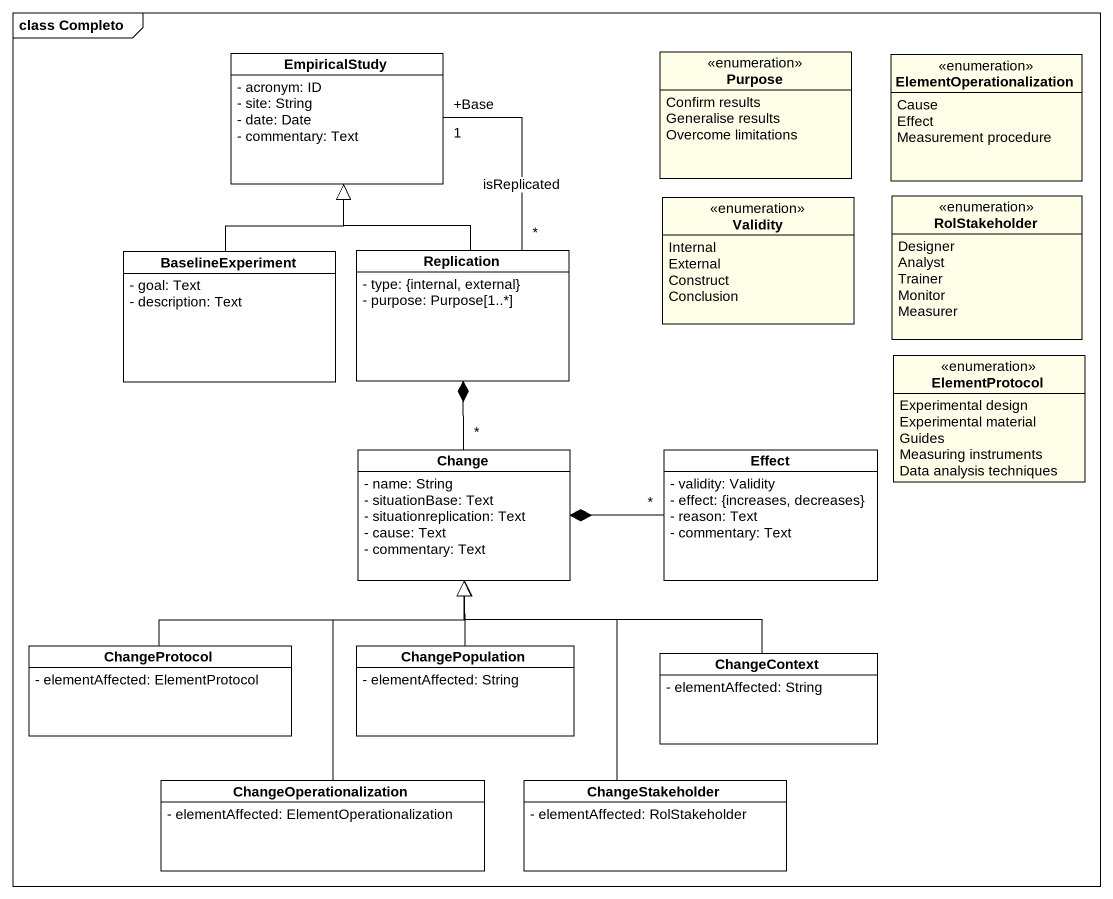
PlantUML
@startuml
mainframe class Completo
hide circle
hide empty members
skinparam classAttributeIconSize 0
class EmpiricalStudy {
  - acronym: ID
  - site: String
  - date: Date
  - commentary: Text
}
enum Purpose #FFFFE9 {
  Confirm results
  Generalise results
  Overcome limitations
}
enum ElementOperationalization #FFFFE9 {
  Cause
  Effect
  Measurement procedure
}
enum Validity #FFFFE9 {
  Internal
  External
  Construct
  Conclusion
}
enum RolStakeholder #FFFFE9 {
  Designer
  Analyst
  Trainer
  Monitor
  Measurer
}
class BaselineExperiment {
  - goal: Text
  - description: Text
}
class Replication {
  - type: {internal, external}
  - purpose: Purpose[1..*]
}
enum ElementProtocol #FFFFE9 {
  Experimental design
  Experimental material
  Guides
  Measuring instruments
  Data analysis techniques
}
class Change {
  - name: String
  - situationBase: Text
  - situationreplication: Text
  - cause: Text
  - commentary: Text
}
class Effect {
  - validity: Validity
  - effect: {increases, decreases}
  - reason: Text
  - commentary: Text
}
class ChangeProtocol {
  - elementAffected: ElementProtocol
}
class ChangePopulation {
  - elementAffected: String
}
class ChangeContext {
  - elementAffected: String
}
class ChangeOperationalization {
  - elementAffected: ElementOperationalization
}
class ChangeStakeholder {
  - elementAffected: RolStakeholder
}
BaselineExperiment -up-|> EmpiricalStudy
Replication -up-|> EmpiricalStudy
Replication "*" -up- "+Base\n1" EmpiricalStudy : isReplicated
Change "*" -up-* Replication
Effect "*" -left-* Change
ChangeProtocol -right-|> Change
ChangePopulation -up-|> Change
ChangeContext -up-|> Change
ChangeOperationalization -up-|> Change
ChangeStakeholder -up-|> Change
@enduml
